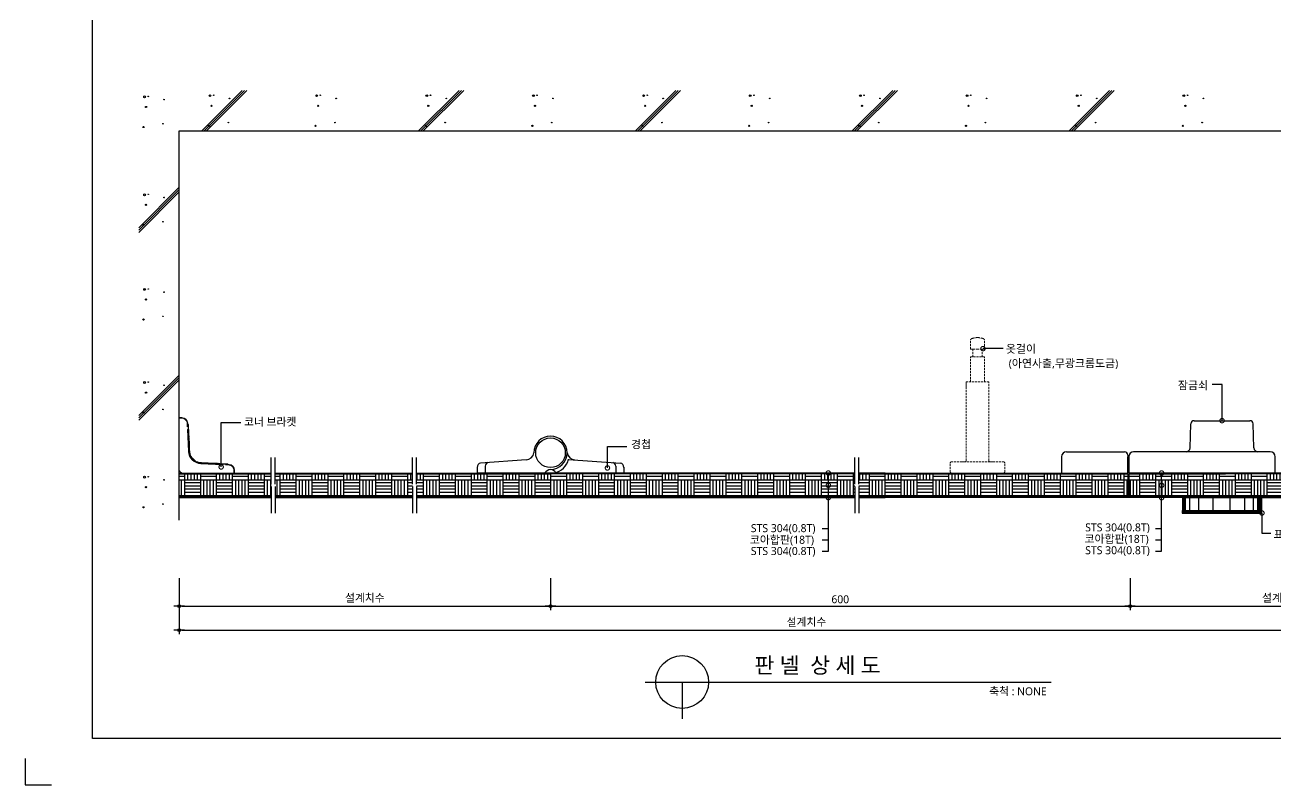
# Model space of a CAD drawing. Extents: x -256 to 8104, y -176 to 5714.
# Drawn here: x -256 to 4485, y -176 to 2705 of the extents above; entities that cross this region are included whole.
import ezdxf
from ezdxf.enums import TextEntityAlignment as Align

# ---------------------------------------------------------------- set-up
doc = ezdxf.new("R2010")
doc.units = 0
doc.header["$LTSCALE"] = 30
doc.linetypes.add('HIDDEN', pattern=[0.375, 0.25, -0.125])
doc.layers.get('0').update_dxf_attribs({"linetype": 'CONTINUOUS'})
doc.layers.get('DEFPOINTS').update_dxf_attribs({"linetype": 'CONTINUOUS'})
for name, color, linetype in [('02---제품선', 4, 'CONTINUOUS'), ('C', 2, 'CONTINUOUS'), ('DIM', 7, 'CONTINUOUS'), ('HID', 9, 'HIDDEN'), ('TIT', 3, 'CONTINUOUS'), ('경첩', 4, 'CONTINUOUS'), ('문자', 3, 'CONTINUOUS'), ('부자재', 4, 'CONTINUOUS'), ('잠금쇠(회전형)', 4, 'CONTINUOUS'), ('치수', 1, 'CONTINUOUS'), ('판넬', 2, 'CONTINUOUS'), ('해치', 8, 'CONTINUOUS')]:
    doc.layers.add(name, color=color, linetype=linetype)
doc.styles.add('돋움', font='malgun.ttf')
doc.dimstyles.new('10', dxfattribs={"dimscale": 10, "dimtxt": 3, "dimasz": 1, "dimexe": 1.5, "dimexo": 2, "dimgap": 1, "dimtad": 1, "dimdec": 0, "dimlunit": 6, "dimtxsty": '돋움', "dimblk": 'DIMDOT', "dimcen": -1, "dimdle": 1.5, "dimclrt": 3, "dimazin": 3, "dimtfac": 1, "dimtdec": 0, "dimtix": 1, "dimtmove": 2, "dimatfit": 3, "dimldrblk": 'DIMDOT', "dimarcsym": 0})
pattern_1 = [(180, (20196.48, -5340.47), (-1e-14, -120.65), [60.325, -60.325]), (180, (20196.48, -5328.4), (-1e-14, -120.65), [60.325, -60.325]), (180, (20196.48, -5316.34), (-1e-14, -120.65), [60.325, -60.325]), (180, (20196.48, -5304.27), (-1e-14, -120.65), [60.325, -60.325]), (90, (20124.09, -5352.53), (-120.65, 7e-15), [60.325, -60.325]), (90, (20112.02, -5352.53), (-120.65, 7e-15), [60.325, -60.325]), (90, (20099.96, -5352.53), (-120.65, 7e-15), [60.325, -60.325]), (90, (20087.89, -5352.53), (-120.65, 7e-15), [60.325, -60.325]), (90, (20184.41, -5292.21), (-120.65, 7e-15), [60.325, -60.325]), (90, (20172.35, -5292.21), (-120.65, 7e-15), [60.325, -60.325]), (90, (20160.28, -5292.21), (-120.65, 7e-15), [60.325, -60.325]), (90, (20148.22, -5292.21), (-120.65, 7e-15), [60.325, -60.325]), (180, (20136.15, -5243.95), (-1e-14, -120.65), [60.325, -60.325]), (180, (20136.15, -5256.01), (-1e-14, -120.65), [60.325, -60.325]), (180, (20136.15, -5268.08), (-1e-14, -120.65), [60.325, -60.325]), (180, (20136.15, -5280.14), (-1e-14, -120.65), [60.325, -60.325]), (180, (20196.48, -5292.21), (-1e-14, -120.65), []), (90, (20136.15, -5352.53), (-120.65, 7e-15), []), (180, (20196.48, -5352.53), (-1e-14, -120.65), []), (270, (20196.48, -5231.88), (120.65, -2e-14), [])]

# ---------------------------------------------------------------- blocks, each defined once
blk = doc.blocks.new('DIMDOT')
at = {"linetype": 'Continuous'}
blk.add_line((-2, 0), (2, 0), dxfattribs=at)
for radius in [0.5, 0.25]:
    blk.add_circle((0, 0), radius, dxfattribs=at)
blk = doc.blocks.new('*D64')
at = {"layer": 'DEFPOINTS', "color": 0}
for p in [(28725.6, -4548.6), (30132.7, -4548.6), (30132.7, -4674.3)]:
    blk.add_point(p, dxfattribs=at)
at = {"layer": 'DIM', "color": 0, "lineweight": -2, "ltscale": 10}
for p, q in [((28725.6, -4568.6), (28725.6, -4689.3)), ((30132.7, -4568.6), (30132.7, -4689.3)), ((28735.6, -4674.3), (30122.7, -4674.3))]:
    blk.add_line(p, q, dxfattribs=at)
at = {"layer": 'DIM', "color": 0, "lineweight": -2, "xscale": 10, "yscale": 10, "zscale": 10, "rotation": 180}
blk.add_blockref('DIMDOT', (28725.6, -4674.3), dxfattribs=at)
at = {"layer": 'DIM', "color": 0, "lineweight": -2, "xscale": 10, "yscale": 10, "zscale": 10}
blk.add_blockref('DIMDOT', (30132.7, -4674.3), dxfattribs=at)
at = {"layer": 'DIM', "color": 3, "insert": (29429.2, -4644.7), "char_height": 30, "attachment_point": 5, "style": '돋움'}
blk.add_mtext('설계치수', dxfattribs=at)
blk = doc.blocks.new('*D65')
at = {"layer": 'DEFPOINTS', "color": 0}
for p in [(28725.6, -4548.6), (33479.5, -4548.6), (33479.5, -4765.8)]:
    blk.add_point(p, dxfattribs=at)
at = {"layer": 'DIM', "color": 0, "lineweight": -2, "ltscale": 10}
for p, q in [((28725.6, -4568.6), (28725.6, -4780.8)), ((33479.5, -4568.6), (33479.5, -4780.8)), ((28735.6, -4765.8), (33469.5, -4765.8))]:
    blk.add_line(p, q, dxfattribs=at)
at = {"layer": 'DIM', "color": 0, "lineweight": -2, "xscale": 10, "yscale": 10, "zscale": 10, "rotation": 180}
blk.add_blockref('DIMDOT', (28725.6, -4765.8), dxfattribs=at)
at = {"layer": 'DIM', "color": 0, "lineweight": -2, "xscale": 10, "yscale": 10, "zscale": 10}
blk.add_blockref('DIMDOT', (33479.5, -4765.8), dxfattribs=at)
at = {"layer": 'DIM', "color": 3, "insert": (31102.6, -4736.1), "char_height": 30, "attachment_point": 5, "style": '돋움'}
blk.add_mtext('설계치수', dxfattribs=at)
blk = doc.blocks.new('_DOTSMALL')
at = {"color": 0, "linetype": 'ByBlock', "const_width": 0.5}
blk.add_lwpolyline([(-0.0625, 0, 1), (0.0625, 0, 1)], format="xyb", close=True, dxfattribs=at)
blk = doc.blocks.new('A$C63EC304E')
at = {"layer": '치수', "color": 1, "xscale": 2.5, "yscale": 2.5, "zscale": 2.5, "rotation": 234.3098741996962}
blk.add_blockref('_DOTSMALL', (0.31, 0.31), dxfattribs=at)
blk = doc.blocks.new('A$C2BC9653E')
at = {"layer": '치수', "xscale": 0.3333333333333333, "yscale": 0.3333333333333333, "zscale": 0.3333333333333333}
blk.add_blockref('A$C63EC304E', (0, 0), dxfattribs=at)
blk = doc.blocks.new('A$C7FC71301')
at = {"layer": '치수', "rotation": 180}
blk.add_blockref('A$C2BC9653E', (0.21, 0.21), dxfattribs=at)
blk = doc.blocks.new('A$C4A20372B')
at = {"layer": '치수'}
blk.add_blockref('A$C7FC71301', (0, 0), dxfattribs=at)
blk = doc.blocks.new('A$C566469F5')
at = {"layer": '치수'}
blk.add_blockref('A$C4A20372B', (0, 0), dxfattribs=at)
blk = doc.blocks.new('A$C7E317CD4')
at = {"layer": '해치', "xscale": 2, "yscale": 2, "zscale": 2}
blk.add_blockref('A$C566469F5', (0, 0), dxfattribs=at)
blk = doc.blocks.new('A$C601D7F27')
at = {"layer": '치수'}
blk.add_blockref('A$C7E317CD4', (0, 0), dxfattribs=at)
blk = doc.blocks.new('A$C38802C08')
at = {"layer": '치수'}
blk.add_blockref('A$C601D7F27', (0, 0), dxfattribs=at)
blk = doc.blocks.new('*D66')
at = {"layer": 'DEFPOINTS', "color": 0}
for p in [(32328.7, -4548.6), (33479.5, -4548.6), (33479.5, -4674.3)]:
    blk.add_point(p, dxfattribs=at)
at = {"layer": 'DIM', "color": 0, "lineweight": -2, "ltscale": 10}
for p, q in [((32328.7, -4568.6), (32328.7, -4689.3)), ((33479.5, -4568.6), (33479.5, -4689.3)), ((32338.7, -4674.3), (33469.5, -4674.3))]:
    blk.add_line(p, q, dxfattribs=at)
at = {"layer": 'DIM', "color": 0, "lineweight": -2, "xscale": 10, "yscale": 10, "zscale": 10, "rotation": 180}
blk.add_blockref('DIMDOT', (32328.7, -4674.3), dxfattribs=at)
at = {"layer": 'DIM', "color": 0, "lineweight": -2, "xscale": 10, "yscale": 10, "zscale": 10}
blk.add_blockref('DIMDOT', (33479.5, -4674.3), dxfattribs=at)
at = {"layer": 'DIM', "color": 3, "insert": (32904.1, -4644.7), "char_height": 30, "attachment_point": 5, "style": '돋움'}
blk.add_mtext('설계치수', dxfattribs=at)
blk = doc.blocks.new('*D67')
at = {"layer": 'DEFPOINTS', "color": 0}
for p in [(30132.7, -4548.6), (32328.7, -4548.6), (32328.7, -4674.3)]:
    blk.add_point(p, dxfattribs=at)
at = {"layer": 'DIM', "color": 0, "lineweight": -2, "ltscale": 10}
for p, q in [((30132.7, -4568.6), (30132.7, -4689.3)), ((32328.7, -4568.6), (32328.7, -4689.3)), ((30142.7, -4674.3), (32318.7, -4674.3))]:
    blk.add_line(p, q, dxfattribs=at)
at = {"layer": 'DIM', "color": 0, "lineweight": -2, "xscale": 10, "yscale": 10, "zscale": 10, "rotation": 180}
blk.add_blockref('DIMDOT', (30132.7, -4674.3), dxfattribs=at)
at = {"layer": 'DIM', "color": 0, "lineweight": -2, "xscale": 10, "yscale": 10, "zscale": 10}
blk.add_blockref('DIMDOT', (32328.7, -4674.3), dxfattribs=at)
at = {"layer": 'DIM', "color": 3, "insert": (31230.7, -4648.8), "char_height": 30, "attachment_point": 5, "style": '돋움'}
blk.add_mtext('600', dxfattribs=at)
blk = doc.blocks.new('A$C06B31977')
for p, q in [((1.26, 11.06), (1.26, 21.17)), ((1.26, 10.11), (1.26, 0))]:
    blk.add_line(p, q)
blk = doc.blocks.new('STS_02', base_point=(28397.3, -5176.8))
at = {"layer": '해치', "transparency": 33554687}
h = blk.add_hatch(dxfattribs=at)
h.set_pattern_fill('WDFLR08', color=256, scale=0.5)
h.set_pattern_definition(pattern_1)
h.paths.add_polyline_path([(29074.7, -4221.6), (29074.7, -4212.1), (29074.7, -4173.3), (28725.6, -4173.3), (28725.6, -4260), (29074.7, -4260)])
h.paths.add_polyline_path([(29089.3, -4221.6), (29089.3, -4212.1), (29089.3, -4173.3), (29609.7, -4173.3), (29609.7, -4221.6), (29609.7, -4260), (29089.3, -4260)])
h = blk.add_hatch(dxfattribs=at)
h.set_pattern_fill('WDFLR08', color=256, scale=0.5)
h.set_pattern_definition(pattern_1)
h.paths.add_polyline_path([(30132.7, -4260), (30132.7, -4173.3), (29624.4, -4173.3), (29624.4, -4260)])
h = blk.add_hatch(dxfattribs=at)
h.set_pattern_fill('WDFLR08', color=256, scale=0.5)
h.set_pattern_definition(pattern_1)
h.paths.add_polyline_path([(30132.7, -4173.3), (30132.7, -4260), (31185.7, -4260), (31185.7, -4218.7, -0.610943), (31184, -4215.4, -0.241509), (31185.7, -4214.6), (31185.7, -4173.3)])
h = blk.add_hatch(dxfattribs=at)
h.set_pattern_fill('WDFLR08', color=256, scale=0.5)
h.set_pattern_definition(pattern_1)
h.paths.add_polyline_path([(31286.4, -4173.3), (31185.7, -4173.3), (31185.7, -4214.6, -0.610943), (31187.4, -4217.9, -0.241509), (31185.7, -4218.7), (31185.7, -4260), (31286.4, -4260)])
h = blk.add_hatch(dxfattribs=at)
h.set_pattern_fill('WDFLR08', color=256, scale=0.5)
h.set_pattern_definition(pattern_1)
h.paths.add_polyline_path([(32320.7, -4260), (32320.7, -4173.3), (31400.6, -4173.3), (31301, -4173.3), (31301, -4212.1), (31301, -4221.6), (31301, -4260), (31400.6, -4260)])
h = blk.add_hatch(dxfattribs=at)
h.set_pattern_fill('WDFLR08', color=256, scale=0.5)
h.set_pattern_definition(pattern_1)
h.paths.add_polyline_path([(33095.6, -4221.6), (33095.6, -4212.1), (33095.6, -4173.3), (33479.5, -4173.3), (33479.5, -4260), (33095.6, -4260)])
edge = h.paths.add_edge_path()
edge.add_line((33081, -4221.6), (33081, -4212.1))
edge.add_line((33081, -4212.1), (33081, -4173.3))
edge.add_line((33081, -4173.3), (32448.5, -4173.3))
edge.add_line((32448.5, -4173.3), (32448.5, -4214.6))
edge.add_arc((32448.5, -4216.6), 2.08, -35.6901, 90, ccw=False)
edge.add_arc((32448.5, -4216.6), 2.08, 270, 324.3099, ccw=False)
edge.add_line((32448.5, -4218.7), (32448.5, -4260))
edge.add_line((32448.5, -4260), (33081, -4260))
edge.add_line((33081, -4260), (33081, -4221.6))
h.paths.add_polyline_path([(32323.7, -4173.3), (32323.7, -4260), (32448.5, -4260), (32448.5, -4218.7, -0.610943), (32446.9, -4215.4, -0.241509), (32448.5, -4214.6), (32448.5, -4173.3)])
h.paths.add_polyline_path([(33897.3, -4173.3), (33479.5, -4173.3), (33479.5, -4260), (33897.3, -4260)])
for p, q in [((28725.6, -2872.9), (33897.3, -2872.9)), ((28725.6, -4348), (28725.6, -2872.9))]:
    blk.add_line(p, q)
at = {"color": 2}
for p, q in [((30132.7, -4170), (30132.7, -4263.3)), ((32320.7, -4173.3), (32320.7, -4260)), ((32323.7, -4173.3), (32323.7, -4260)), ((28141.5, -5252.5), (28141.5, -5352.5)), ((28141.5, -5252.5), (28141.5, -5352.5)), ((28141.5, -5252.5), (28141.5, -5352.5)), ((28141.5, -5252.5), (28141.5, -5352.5)), ((28141.5, -5352.5), (28241.5, -5352.5))]:
    blk.add_line(p, q, dxfattribs=at)
for points in [[(28396.6, 361.6), (35649, 361.6), (35649, -5176.7), (28396.6, -5176.7)], [(28396.6, 361.6), (35649, 361.6), (35649, -5176.7), (28396.6, -5176.7)], [(28396.6, 361.6), (36378.5, 361.6), (36378.5, -5176.7), (28396.6, -5176.7)]]:
    blk.add_lwpolyline(points, close=True, dxfattribs=at)
at = {"layer": '02---제품선'}
for p, q in [((32572, -3971.5), (32782.5, -3971.5)), ((32556.4, -4074.9), (32559.6, -3983.5)), ((32798.1, -4074.9), (32794.9, -3983.5)), ((32069.5, -4107.9), (32069.5, -4170)), ((32088.1, -4089.3), (32308.3, -4089.3)), ((32320.7, -4101.7), (32320.7, -4170)), ((32320.7, -4170), (32320.7, -4107.9)), ((32323.7, -4107.9), (32323.7, -4170)), ((32528.4, -4089.3), (32342.3, -4089.3)), ((32541.4, -4089.3), (32528.4, -4089.3)), ((32813.1, -4089.3), (32541.4, -4089.3)), ((32860.2, -4089.3), (32813.1, -4089.3)), ((32878.9, -4170), (32878.9, -4107.9)), ((32069.5, -4170), (32320.7, -4170)), ((32878.9, -4170), (32323.7, -4170))]:
    blk.add_line(p, q, dxfattribs=at)
for centre, radius, start, end in [((32572, -3983.9), 12.4, 90, 178), ((32782.5, -3983.9), 12.4, 2, 90), ((32541.4, -4074.3), 15, 270, 358), ((32813.1, -4074.3), 15, 182, 270), ((32088.1, -4107.9), 18.6, 90, 180), ((32308.3, -4101.7), 12.4, 0, 90), ((32342.3, -4107.9), 18.6, 90, 180), ((32860.2, -4107.9), 18.6, 0, 90)]:
    blk.add_arc(centre, radius, start, end, dxfattribs=at)
at = {"layer": 'C'}
for p, q in [((28725.6, -4173.3), (29074.7, -4173.3)), ((29089.3, -4173.3), (29609.7, -4173.3)), ((29624.4, -4173.3), (30132.7, -4173.3)), ((31286.4, -4173.3), (30132.7, -4173.3)), ((31301, -4173.3), (32320.7, -4173.3)), ((31400.6, -4173.3), (31301, -4173.3)), ((32323.7, -4173.3), (32690.7, -4173.3)), ((33081, -4173.3), (32690.7, -4173.3)), ((28725.6, -4260), (29074.7, -4260)), ((29089.3, -4260), (29609.7, -4260)), ((29624.4, -4260), (30149, -4260)), ((30132.7, -4260), (31286.4, -4260)), ((32320.7, -4260), (31301, -4260)), ((31301, -4260), (31400.6, -4260)), ((32690.7, -4260), (32323.7, -4260)), ((32690.7, -4260), (33081, -4260))]:
    blk.add_line(p, q, dxfattribs=at)
at = {"layer": 'HID', "lineweight": 15}
for p, q in [((31724.8, -3699.9), (31724.8, -3664.3)), ((31776.7, -3699.9), (31776.7, -3664.3)), ((31724.8, -3699.9), (31732.7, -3699.9)), ((31724.8, -3824.7), (31724.8, -3729.6)), ((31776.7, -3729.6), (31724.8, -3729.6)), ((31732.7, -3699.9), (31750.8, -3699.9)), ((31732.7, -3699.9), (31732.7, -3729.6)), ((31768.8, -3699.9), (31750.8, -3699.9)), ((31776.7, -3699.9), (31768.8, -3699.9)), ((31768.8, -3699.9), (31768.8, -3729.6)), ((31776.7, -3824.7), (31776.7, -3729.6)), ((31793.4, -3824.7), (31708.1, -3824.7)), ((31708.1, -3848.4), (31708.1, -3824.7)), ((31708.1, -4122.3), (31708.1, -3824.7)), ((31793.4, -4122.3), (31793.4, -3824.7)), ((31647.5, -4165), (31647.5, -4132.3)), ((31703.1, -4127.3), (31652.5, -4127.3)), ((31849, -4170), (31652.5, -4170)), ((31808.4, -4127.3), (31693.1, -4127.3)), ((31798.4, -4127.3), (31849, -4127.3)), ((31854, -4165), (31854, -4132.3)), ((32402.3, -4170), (32434, -4170)), ((32434, -4170), (32624, -4170))]:
    blk.add_line(p, q, dxfattribs=at)
for centre, radius, start, end in [((31733.5, -3669.5), 10.2, 101.3021, 148.9655), ((31755.8, -3741.7), 85.6, 93.3455, 106.4545), ((31745.8, -3741.7), 85.6, 73.5455, 86.6545), ((31768, -3669.5), 10.2, 31.0345, 78.6979), ((31703.1, -4122.3), 5, 270, 0), ((31798.4, -4122.3), 5, 180, 270), ((31652.5, -4132.3), 5, 90, 180), ((31652.5, -4165), 5, 180, 270), ((31849, -4132.3), 5, 0, 90), ((31849, -4165), 5, 270, 0)]:
    blk.add_arc(centre, radius, start, end, dxfattribs=at)
at = {"layer": 'TIT', "color": 7}
for p, q in [((30491.7, -4962.2), (32029.5, -4962.2)), ((30631.7, -4962.2), (30631.7, -5102.2))]:
    blk.add_line(p, q, dxfattribs=at)
blk.add_circle((30631.7, -4962.2), 100, dxfattribs=at)
at = {"layer": '경첩', "color": 4, "linetype": 'Continuous', "lineweight": 15}
for p, q in [((28725.6, -3960), (28736.3, -3960)), ((28725.6, -3962.3), (28725.6, -3960)), ((28725.6, -3982.4), (28725.6, -3962.3)), ((28736.3, -3962.3), (28725.6, -3962.3)), ((28736.3, -3962.3), (28736.3, -3960)), ((28756.5, -3994.5), (28755.8, -3981)), ((28758.2, -3980.9), (28759.3, -4004.2)), ((28725.6, -3985.6), (28725.6, -3983.3)), ((28725.6, -3985.6), (28725.6, -4156)), ((28760.9, -4088.1), (28756.9, -4004.3)), ((28760, -3985.5), (28758.5, -3987)), ((28761, -3991.1), (28758.8, -3993.3)), ((28759.3, -4004.2), (28763.2, -4088)), ((28762.2, -4016.3), (28759.9, -4018.5)), ((28762.5, -4022.6), (28760.2, -4024.8)), ((28762.6, -4025.7), (28760.4, -4028)), ((28761, -3991.1), (28762.2, -4016.3)), ((28762.6, -4025.7), (28762.9, -4032)), ((28762.9, -4032), (28760.7, -4034.3)), ((28763.1, -4035.2), (28760.8, -4037.4)), ((28764.3, -4062), (28762.1, -4064.2)), ((28764.3, -4062), (28762.1, -4064.3)), ((28764.5, -4066), (28762.3, -4068.2)), ((28764.6, -4068.2), (28762.4, -4070.4)), ((28763.1, -4035.2), (28764.3, -4062)), ((28764.3, -4062), (28764.5, -4066)), ((28764.6, -4068.2), (28765, -4076.8)), ((28765, -4076.8), (28762.8, -4079)), ((28765.1, -4077.7), (28762.8, -4080)), ((28765.2, -4080.9), (28763, -4083.1)), ((28765.3, -4081.8), (28763, -4084)), ((28765.7, -4090.3), (28763.6, -4092.4)), ((28766, -4092.4), (28764, -4094.4)), ((28766.7, -4095.9), (28764.7, -4097.8)), ((28764.8, -4097.8), (28766.7, -4095.9)), ((28765, -4076.8), (28765.1, -4077.7)), ((28765.1, -4077.7), (28765.2, -4080.9)), ((28765.2, -4080.9), (28765.3, -4081.8)), ((28765.3, -4081.8), (28765.5, -4087.8)), ((28768.1, -4100.8), (28766.3, -4102.6)), ((28769.7, -4104.5), (28767.9, -4106.2)), ((28770.8, -4106.7), (28769, -4108.4)), ((28773.2, -4110.8), (28771.6, -4112.5)), ((28774.6, -4112.7), (28773, -4114.4)), ((28784.8, -4122.3), (28783.1, -4124)), ((28786.8, -4123.6), (28785.1, -4125.3)), ((28739.6, -4170), (28910, -4170)), ((28791.1, -4125.9), (28789.3, -4127.7)), ((28793.4, -4126.9), (28791.6, -4128.7)), ((28798.4, -4128.6), (28796.5, -4130.5)), ((28891.3, -4138.7), (28807.5, -4134.7)), ((28807.6, -4132.4), (28891.4, -4136.3)), ((28807.7, -4130), (28810, -4130.2)), ((28807.8, -4130), (28863.6, -4132.7)), ((28810, -4130.2), (28807.8, -4132.4)), ((28863.6, -4132.7), (28861.3, -4134.9)), ((28869.9, -4133), (28867.6, -4135.2)), ((28873, -4133.1), (28870.8, -4135.4)), ((28879.3, -4133.4), (28877.1, -4135.7)), ((28879.3, -4133.4), (28909.3, -4134.8)), ((28891.4, -4136.3), (28914.7, -4137.4)), ((28914.6, -4139.8), (28901.1, -4139.1)), ((28910.1, -4135.6), (28908.6, -4137.1)), ((28910.1, -4135.6), (28909.3, -4134.8)), ((28912.3, -4170), (28910, -4170)), ((28933.3, -4170), (28913.2, -4170)), ((28933.3, -4170), (28933.3, -4159.3)), ((28933.3, -4159.3), (28935.6, -4159.3)), ((28935.6, -4170), (28933.3, -4170)), ((28935.6, -4159.3), (28935.6, -4170))]:
    blk.add_line(p, q, dxfattribs=at)
at = {"layer": '경첩', "color": 4, "linetype": 'Continuous', "lineweight": 15, "flags": 128}
for points in [[(28755.8, -3981), (28756.3, -3981), (28756.7, -3980.9), (28757.1, -3980.9), (28757.5, -3980.9), (28757.8, -3980.9), (28758, -3980.9), (28758.1, -3980.9), (28758.2, -3980.9)], [(28759.3, -4004.2), (28759.2, -4004.2), (28759.1, -4004.2), (28758.9, -4004.2), (28758.6, -4004.2), (28758.2, -4004.3), (28757.8, -4004.3), (28757.4, -4004.3), (28756.9, -4004.3)], [(28760.8, -3986.3), (28760.6, -3986.1), (28760.4, -3986), (28760.3, -3985.8), (28760.2, -3985.7), (28760.1, -3985.6), (28760, -3985.5), (28760, -3985.5), (28760, -3985.5)], [(28760.8, -3986.3), (28760.8, -3987.3), (28760.9, -3988.4), (28760.9, -3989.7), (28761, -3991.1)], [(28762.2, -4016.3), (28762.2, -4017.5), (28762.3, -4018.7), (28762.3, -4019.8), (28762.4, -4020.7), (28762.4, -4021.5), (28762.4, -4022.1), (28762.5, -4022.5), (28762.5, -4022.6)], [(28764.3, -4062), (28764.3, -4062), (28764.3, -4062)], [(28764.5, -4066), (28764.6, -4066.7), (28764.6, -4067.4), (28764.6, -4068.2)], [(28763.2, -4088), (28763.2, -4088), (28763, -4088), (28762.8, -4088), (28762.5, -4088), (28762.2, -4088), (28761.8, -4088), (28761.3, -4088), (28760.9, -4088.1)], [(28765.7, -4090.3), (28765.9, -4091.8), (28766, -4092.4)], [(28766.7, -4095.9), (28766.7, -4095.9), (28766.7, -4095.9)], [(28807.6, -4132.4), (28807.6, -4132.4), (28807.6, -4132.6), (28807.6, -4132.8), (28807.6, -4133.1), (28807.6, -4133.4), (28807.6, -4133.8), (28807.5, -4134.3), (28807.5, -4134.7)], [(28863.6, -4132.7), (28864.7, -4132.7), (28865.7, -4132.8), (28866.7, -4132.8), (28867.6, -4132.9), (28868.4, -4132.9), (28869, -4132.9), (28869.5, -4133), (28869.8, -4133), (28869.9, -4133)], [(28873, -4133.1), (28873.1, -4133.1), (28873.5, -4133.1), (28874.1, -4133.2), (28874.9, -4133.2), (28875.8, -4133.3), (28876.9, -4133.3), (28878.1, -4133.4), (28879.3, -4133.4)], [(28891.4, -4136.3), (28891.4, -4136.4), (28891.4, -4136.5), (28891.4, -4136.7), (28891.4, -4137), (28891.3, -4137.4), (28891.3, -4137.8), (28891.3, -4138.2), (28891.3, -4138.7)], [(28914.6, -4139.8), (28914.6, -4139.3), (28914.6, -4138.9), (28914.7, -4138.5), (28914.7, -4138.1), (28914.7, -4137.8), (28914.7, -4137.6), (28914.7, -4137.5), (28914.7, -4137.4)]]:
    blk.add_lwpolyline(points, dxfattribs=at)
at = {"layer": '경첩', "color": 4, "linetype": 'Continuous', "lineweight": 15}
for centre, radius, start, end in [((28736.3, -3981.9), 21.9, 2.6983, 90), ((28736.3, -3981.9), 19.6, 2.6983, 90), ((28809.8, -4085.8), 49, 182.6983, 267.3017), ((28809.8, -4085.8), 46.7, 182.6983, 267.3017), ((28809.8, -4085.8), 44.3, 182.6983, 185.9088), ((28809.8, -4085.8), 44.3, 188.6056, 193.1623), ((28809.8, -4085.8), 44.3, 193.2431, 199.766), ((28809.8, -4085.8), 44.3, 199.766, 204.9948), ((28809.8, -4085.8), 44.3, 208.1736, 214.3849), ((28809.8, -4085.8), 44.3, 214.3855, 217.4388), ((28809.8, -4085.8), 44.3, 217.4392, 235.6151), ((28809.8, -4085.8), 44.3, 235.6142, 238.7009), ((28809.8, -4085.8), 44.3, 238.7002, 245.0052), ((28739.6, -4156), 14, 180, 270), ((28809.8, -4085.8), 44.3, 248.2494, 255.0002), ((28809.8, -4085.8), 44.3, 255, 267.3017), ((28913.7, -4159.3), 19.6, 0, 87.3017), ((28913.7, -4159.3), 21.9, 0, 87.3017)]:
    blk.add_arc(centre, radius, start, end, dxfattribs=at)
at = {"layer": '부자재'}
for p, q in [((30040.5, -4119.9), (29867.7, -4132)), ((30201.5, -4118), (30397.4, -4131.9)), ((29854.7, -4147.9), (29854.7, -4170)), ((30132.7, -4170), (29854.7, -4170)), ((29884.7, -4143.8), (29884.7, -4170)), ((30146.9, -4170), (30410.8, -4170)), ((30380.8, -4143.8), (30380.8, -4170)), ((30410.8, -4147.9), (30410.8, -4170))]:
    blk.add_line(p, q, dxfattribs=at)
at = {"layer": '부자재', "color": 1}
blk.add_circle((30132.7, -4093), 56.2, dxfattribs=at)
at = {"layer": '부자재'}
for centre, radius, start, end in [((30132.7, -4093), 63, 270, 180), ((30039, -4088.9), 31, 272.9231, 352.4724), ((30134.9, -4101.3), 68.6, 280.084, 345.9792), ((30226.5, -4088.9), 31, 187.5276, 267.0769), ((29871.5, -4148.4), 16.8, 101.7765, 181.6712), ((29905.1, -4149.5), 21.2, 113.4077, 164.5497), ((30141.3, -4194.5), 39.5, 102.5267, 141.5475), ((30124.2, -4194.5), 39.5, 43.1003, 77.4733), ((30360.3, -4149.5), 21.2, 15.4503, 67.3004), ((30394, -4148.4), 16.8, 358.3288, 78.2235)]:
    blk.add_arc(centre, radius, start, end, dxfattribs=at)
at = {"layer": '잠금쇠(회전형)', "linetype": 'Continuous', "lineweight": 15}
for p, q in [((32527, -4264), (32827.5, -4264)), ((32527, -4264), (32527, -4312.3)), ((32527.9, -4264), (32527.9, -4312.3)), ((32827.5, -4264), (32827.5, -4312.3)), ((32526.1, -4312.3), (32828.5, -4312.3)), ((32526.1, -4321.6), (32526.1, -4312.3)), ((32828.5, -4321.6), (32828.5, -4312.3)), ((32526.1, -4321.3), (32828.5, -4321.3))]:
    blk.add_line(p, q, dxfattribs=at)
at = {"layer": '치수'}
for p, q in [((31847.7, -3698.4), (31771.7, -3698.4)), ((32677.3, -3834.3), (32640.6, -3834.3)), ((32677.3, -3971.5), (32677.3, -3834.3)), ((28885.1, -3978.3), (28959.3, -3978.3)), ((28885.1, -4146.7), (28885.1, -3978.3)), ((30348.3, -4150.7), (30348.3, -4069.8)), ((30348.3, -4069.8), (30422.5, -4069.8)), ((31185.7, -4466.5), (31185.7, -4170)), ((32448.5, -4466.5), (32448.5, -4170)), ((32828.5, -4321.6), (32828.5, -4397.3)), ((31161.9, -4379.8), (31185.7, -4379.8)), ((32424.8, -4379.8), (32448.5, -4379.8)), ((32828.5, -4397.3), (32862.7, -4397.3)), ((31161.9, -4423.3), (31185.7, -4423.3)), ((32424.8, -4423.3), (32448.5, -4423.3)), ((31161.9, -4466.5), (31185.7, -4466.5)), ((32424.8, -4466.5), (32448.5, -4466.5))]:
    blk.add_line(p, q, dxfattribs=at)
at = {"layer": '판넬', "color": 1}
for p, q in [((28725.6, -4170), (29074.7, -4170)), ((29089.3, -4170), (29609.7, -4170)), ((29624.4, -4170), (30112.3, -4170)), ((31286.4, -4170), (30132.7, -4170)), ((31301, -4170), (32318.7, -4170)), ((31400.6, -4170), (31301, -4170)), ((32328.7, -4170), (32690.7, -4170)), ((33081, -4170), (32690.7, -4170)), ((28725.6, -4263.3), (29074.7, -4263.3)), ((29089.3, -4263.3), (29609.7, -4263.3)), ((29624.4, -4263.3), (30152.3, -4263.3)), ((30132.7, -4263.3), (31286.4, -4263.3)), ((32323.7, -4263.3), (31301, -4263.3)), ((31301, -4263.3), (31400.6, -4263.3)), ((32690.7, -4263.3), (32323.7, -4263.3)), ((32690.7, -4263.3), (33081, -4263.3))]:
    blk.add_line(p, q, dxfattribs=at)
at = {"layer": '해치'}
for p, q in [((28811.5, -2872.9), (28964.7, -2719.8)), ((28829.2, -2872.9), (28982.3, -2719.8)), ((29633.1, -2872.9), (29786.2, -2719.8)), ((29650.8, -2872.9), (29803.9, -2719.8)), ((30454.7, -2872.9), (30607.8, -2719.8)), ((30472.3, -2872.9), (30625.5, -2719.8)), ((31276.3, -2872.9), (31429.4, -2719.8)), ((31293.9, -2872.9), (31447, -2719.8)), ((32097.8, -2872.9), (32251, -2719.8)), ((32115.5, -2872.9), (32268.6, -2719.8)), ((28572.5, -3239.8), (28725.6, -3086.7)), ((28572.5, -3257.5), (28725.6, -3104.4)), ((28572.5, -3951.5), (28725.6, -3798.3)), ((28572.5, -3969.1), (28725.6, -3816)), ((32529.8, -4264), (32529.8, -4312.3)), ((32532.8, -4264), (32532.8, -4312.3)), ((32538, -4264), (32538, -4312.3)), ((32554.3, -4264), (32554.3, -4312.3)), ((32587.6, -4264), (32587.6, -4312.3)), ((32643.1, -4264), (32643.1, -4312.3)), ((32706.8, -4264), (32706.8, -4312.3)), ((32762.4, -4264), (32762.4, -4312.3)), ((32795.7, -4264), (32795.7, -4312.3)), ((32812, -4264), (32812, -4312.3)), ((32816.5, -4264), (32816.5, -4312.3)), ((32821.7, -4264), (32821.7, -4312.3)), ((32824.7, -4264), (32824.7, -4312.3)), ((32826.6, -4264), (32826.6, -4312.3)), ((32526.1, -4315.4), (32828.5, -4315.4)), ((32526.1, -4316.9), (32828.5, -4316.9)), ((32526.1, -4318.5), (32828.5, -4318.5)), ((32526.1, -4319.4), (32828.5, -4319.4)), ((32526.1, -4320.4), (32828.5, -4320.4)), ((32526.1, -4321.6), (32828.5, -4321.6))]:
    blk.add_line(p, q, dxfattribs=at)
at = {"layer": '해치', "color": 2}
for p, q in [((28820.4, -2872.9), (28973.5, -2719.8)), ((29641.9, -2872.9), (29795.1, -2719.8)), ((30463.5, -2872.9), (30616.6, -2719.8)), ((31285.1, -2872.9), (31438.2, -2719.8)), ((32106.6, -2872.9), (32259.8, -2719.8)), ((28572.5, -3248.7), (28725.6, -3095.5)), ((28572.5, -3960.3), (28725.6, -3807.2))]:
    blk.add_line(p, q, dxfattribs=at)
at = {"layer": '해치'}
for centre, radius in [((28594.6, -2743.8), 3.36), ((28608.5, -2742.2), 1.12), ((28842.5, -2739.4), 3.36), ((28856.4, -2737.8), 1.12), ((28916.4, -2749.8), 1.12), ((29246.5, -2739.4), 3.36), ((29260.4, -2737.8), 1.12), ((29320.4, -2749.8), 1.12), ((29664, -2739.4), 3.36), ((29677.9, -2737.8), 1.12), ((29737.9, -2749.8), 1.12), ((30068.1, -2739.4), 3.36), ((30081.9, -2737.8), 1.12), ((30141.9, -2749.8), 1.12), ((30485.6, -2739.4), 3.36), ((30499.5, -2737.8), 1.12), ((30559.5, -2749.8), 1.12), ((30889.6, -2739.4), 3.36), ((30903.5, -2737.8), 1.12), ((30963.5, -2749.8), 1.12), ((31307.2, -2739.4), 3.36), ((31321.1, -2737.8), 1.12), ((31381.1, -2749.8), 1.12), ((31711.2, -2739.4), 3.36), ((31725.1, -2737.8), 1.12), ((31785.1, -2749.8), 1.12), ((32128.8, -2739.4), 3.36), ((32142.7, -2737.8), 1.12), ((32202.7, -2749.8), 1.12), ((32532.8, -2739.4), 3.36), ((32546.7, -2737.8), 1.12), ((32606.7, -2749.8), 1.12), ((28600.2, -2782.1), 2.24), ((28668.5, -2754.1), 1.12), ((28848.1, -2777.7), 2.24), ((29252.1, -2777.7), 2.24), ((29669.6, -2777.7), 2.24), ((30073.7, -2777.7), 2.24), ((30491.2, -2777.7), 2.24), ((30895.2, -2777.7), 2.24), ((31312.8, -2777.7), 2.24), ((31716.8, -2777.7), 2.24), ((32134.4, -2777.7), 2.24), ((32538.4, -2777.7), 2.24), ((28911.9, -2841.5), 1.12), ((29315.9, -2841.5), 1.12), ((29733.5, -2841.5), 1.12), ((30137.5, -2841.5), 1.12), ((30555, -2841.5), 1.12), ((30959, -2841.5), 1.12), ((31376.6, -2841.5), 1.12), ((31780.6, -2841.5), 1.12), ((32198.2, -2841.5), 1.12), ((32602.2, -2841.5), 1.12), ((28590.6, -2858.2), 2.24), ((28664, -2845.9), 1.12), ((28838.4, -2853.8), 2.24), ((29242.5, -2853.8), 2.24), ((29660, -2853.8), 2.24), ((30064, -2853.8), 2.24), ((30481.6, -2853.8), 2.24), ((30885.6, -2853.8), 2.24), ((31303.2, -2853.8), 2.24), ((31707.2, -2853.8), 2.24), ((32124.7, -2853.8), 2.24), ((32528.8, -2853.8), 2.24), ((28594.6, -3115.1), 3.36), ((28608.5, -3113.5), 1.12), ((28668.5, -3125.5), 1.12), ((28600.2, -3153.4), 2.24), ((28664, -3217.2), 1.12), ((28590.6, -3229.5), 2.24), ((28594.6, -3473.8), 3.36), ((28608.5, -3472.2), 1.12), ((28668.5, -3484.2), 1.12), ((28600.2, -3512.1), 2.24), ((28590.6, -3588.2), 2.24), ((28664, -3575.9), 1.12), ((28594.6, -3826.7), 3.36), ((28608.5, -3825.2), 1.12), ((28668.5, -3837.1), 1.12), ((28600.2, -3865.1), 2.24), ((28664, -3928.8), 1.12), ((28590.6, -3941.2), 2.24), ((28594.6, -4185.4), 3.36), ((28608.5, -4183.9), 1.12), ((28668.5, -4195.8), 1.12), ((28600.2, -4223.8), 2.24), ((28590.6, -4299.9), 2.24), ((28664, -4287.5), 1.12)]:
    blk.add_circle(centre, radius, dxfattribs=at)
at = {"xscale": 10, "yscale": 10, "zscale": 10}
for p in [(29062.1, -4322.7), (29076.7, -4322.7), (29597.2, -4322.7), (29611.8, -4322.7), (31273.9, -4322.7), (31288.5, -4322.7)]:
    blk.add_blockref('A$C06B31977', p, dxfattribs=at)
at = {"layer": '치수', "xscale": 20, "yscale": 20, "zscale": 20}
for p in [(28880.4, -4151.2), (30344.2, -4154.9)]:
    blk.add_blockref('A$C38802C08', p, dxfattribs=at)
at = {"layer": '해치', "yscale": 20, "zscale": 20}
for p, xscale in [((31775.8, -3702.6), -20), ((32673.1, -3975.6), 20), ((32824.3, -4325.8), 20)]:
    blk.add_blockref('A$C38802C08', p, dxfattribs=dict(at, xscale=xscale))
at = {"layer": '해치', "xscale": 20, "yscale": 20, "zscale": 20, "rotation": 90}
for p in [(31189.7, -4174.1), (32452.5, -4174.1), (31189.9, -4220.8), (32452.7, -4220.8), (31189.7, -4267.5), (32452.5, -4267.5)]:
    blk.add_blockref('A$C38802C08', p, dxfattribs=at)
at = {"layer": 'TIT', "style": '돋움'}
blk.add_text('판 넬  상 세 도', height=60, dxfattribs=at).set_placement((31383.5, -4928.6), align=Align.RIGHT)
blk.add_text('축척 : NONE', height=30, dxfattribs=at).set_placement((31794.9, -5012.4))
at = {"layer": '문자', "style": '돋움'}
for s, height, p in [('옷걸이', 30.34, (31915.5, -3698.5)), ('(아연사출,무광크롬도금)', 30.337, (32076.6, -3754.9)), ('잠금쇠', 30.34, (32567.4, -3836.6)), ('STS 304(0.8T)', 30.337, (32281.3, -4379.1)), ('코아합판(18T)', 30.34, (31009.6, -4423.8)), ('STS 304(0.8T)', 30.337, (31014.3, -4382)), ('코아합판(18T)', 30.34, (32277.8, -4420.3)), ('표시창', 30.34, (32929.6, -4401.2)), ('STS 304(0.8T)', 30.337, (31014.3, -4468.6)), ('STS 304(0.8T)', 30.337, (32281.3, -4465.7))]:
    blk.add_text(s, height=height, dxfattribs=at).set_placement(p, align=Align.MIDDLE)
for s, p in [('코너 브라켓', (28971.4, -3990.6)), ('경첩', (30438.1, -4076.1))]:
    blk.add_text(s, height=30, dxfattribs=at).set_placement(p)
at = {"layer": 'DIM', "ltscale": 10}
for base, p1, p2, text, picture, middle in [((30132.7, -4674.3), (28725.6, -4548.6), (30132.7, -4548.6), '설계치수', '*D64', (29429.2, -4644.7)), ((33479.5, -4765.8), (28725.6, -4548.6), (33479.5, -4548.6), '설계치수', '*D65', (31102.6, -4736.1)), ((32328.7, -4674.3), (30132.7, -4548.6), (32328.7, -4548.6), '600', '*D67', (31230.7, -4648.8)), ((33479.5, -4674.3), (32328.7, -4548.6), (33479.5, -4548.6), '설계치수', '*D66', (32904.1, -4644.7))]:
    dim = blk.add_linear_dim(base=base, p1=p1, p2=p2, text=text, dimstyle='10', override={"dimtxsty": '돋움'}, dxfattribs=at)
    dim.commit()
    dim.dimension.update_dxf_attribs({"geometry": picture, "text_midpoint": middle})

msp = doc.modelspace()

# ---------------------------------------------------------------- block references
msp.add_blockref('STS_02', (0, 0))

doc.saveas('drawing.dxf')
